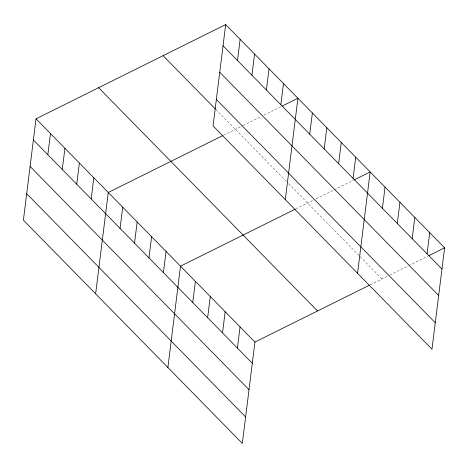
<?xml version="1.0" encoding="UTF-8"?>
<svg xmlns="http://www.w3.org/2000/svg" width="468" height="468" viewBox="0 0 468 468"><rect width="100%" height="100%" fill="white"/><g stroke="black" fill="none" stroke-linecap="round" stroke-linejoin="round"><path stroke-width="0.35" stroke-dasharray="2.34 1.75" d="M223.61 135.182L242.506 125.793M243.161 125.471L261.413 116.397M264.022 115.105L281.625 106.359M295.858 208.857L313.449 200.117M316.058 198.824L333.661 190.078M334.31 189.756L353.217 180.361M370.287 284.772L389.183 275.383M389.838 275.061L408.09 265.988M408.745 265.666L427.647 256.271M215.906 109.541L286.656 181.695M288.645 183.725L359.681 256.171M360.179 256.68L382.011 278.946"/><path stroke-width="0.7" d="M36.024 118.808L23.4 220.147L242.325 443.418L254.943 342.073L36.024 118.808L225.675 24.582L444.6 247.853L431.976 349.192L213.057 125.927L225.675 24.582M47.83 154.732L50.474 133.544M62.279 169.469L64.923 148.28M76.729 184.205L79.367 163.016M91.178 198.941L93.816 177.752M95.642 293.828L108.266 192.483L222.961 135.504M120.077 228.413L122.715 207.219M134.527 243.149L137.165 221.955M148.976 257.886L151.614 236.691M163.42 272.622L166.064 251.427M167.889 367.503L180.513 266.163L295.203 209.184M192.757 302.539L195.396 281.344M237.487 60.512L240.125 39.318M207.646 317.719L210.284 296.531M251.936 75.249L254.574 54.054M222.534 332.9L225.172 311.711M266.386 89.985L269.024 68.79M237.416 348.087L240.061 326.892M280.835 104.721L283.473 83.526M285.299 199.602L297.923 98.262L282.274 106.037M309.734 134.187L312.372 112.999M324.178 148.923L326.822 127.735M338.627 163.66L341.271 142.471M353.077 178.396L355.715 157.207M357.546 273.283L370.165 171.937L353.866 180.04M382.414 208.313L385.053 187.124M397.303 223.499L399.941 202.305M412.185 238.68L414.829 217.485M427.073 253.861L429.712 232.666M254.943 342.073L369.638 285.094M428.951 255.627L444.6 247.853M223.037 45.776L441.962 269.041M219.744 72.224L438.668 295.495M216.351 99.473L435.269 322.745M163.092 55.674L215.409 109.032M98.608 87.715L317.532 310.98M33.386 140.002L252.305 363.267M30.087 166.45L249.011 389.715M26.694 193.699L245.618 416.965"/></g></svg>
